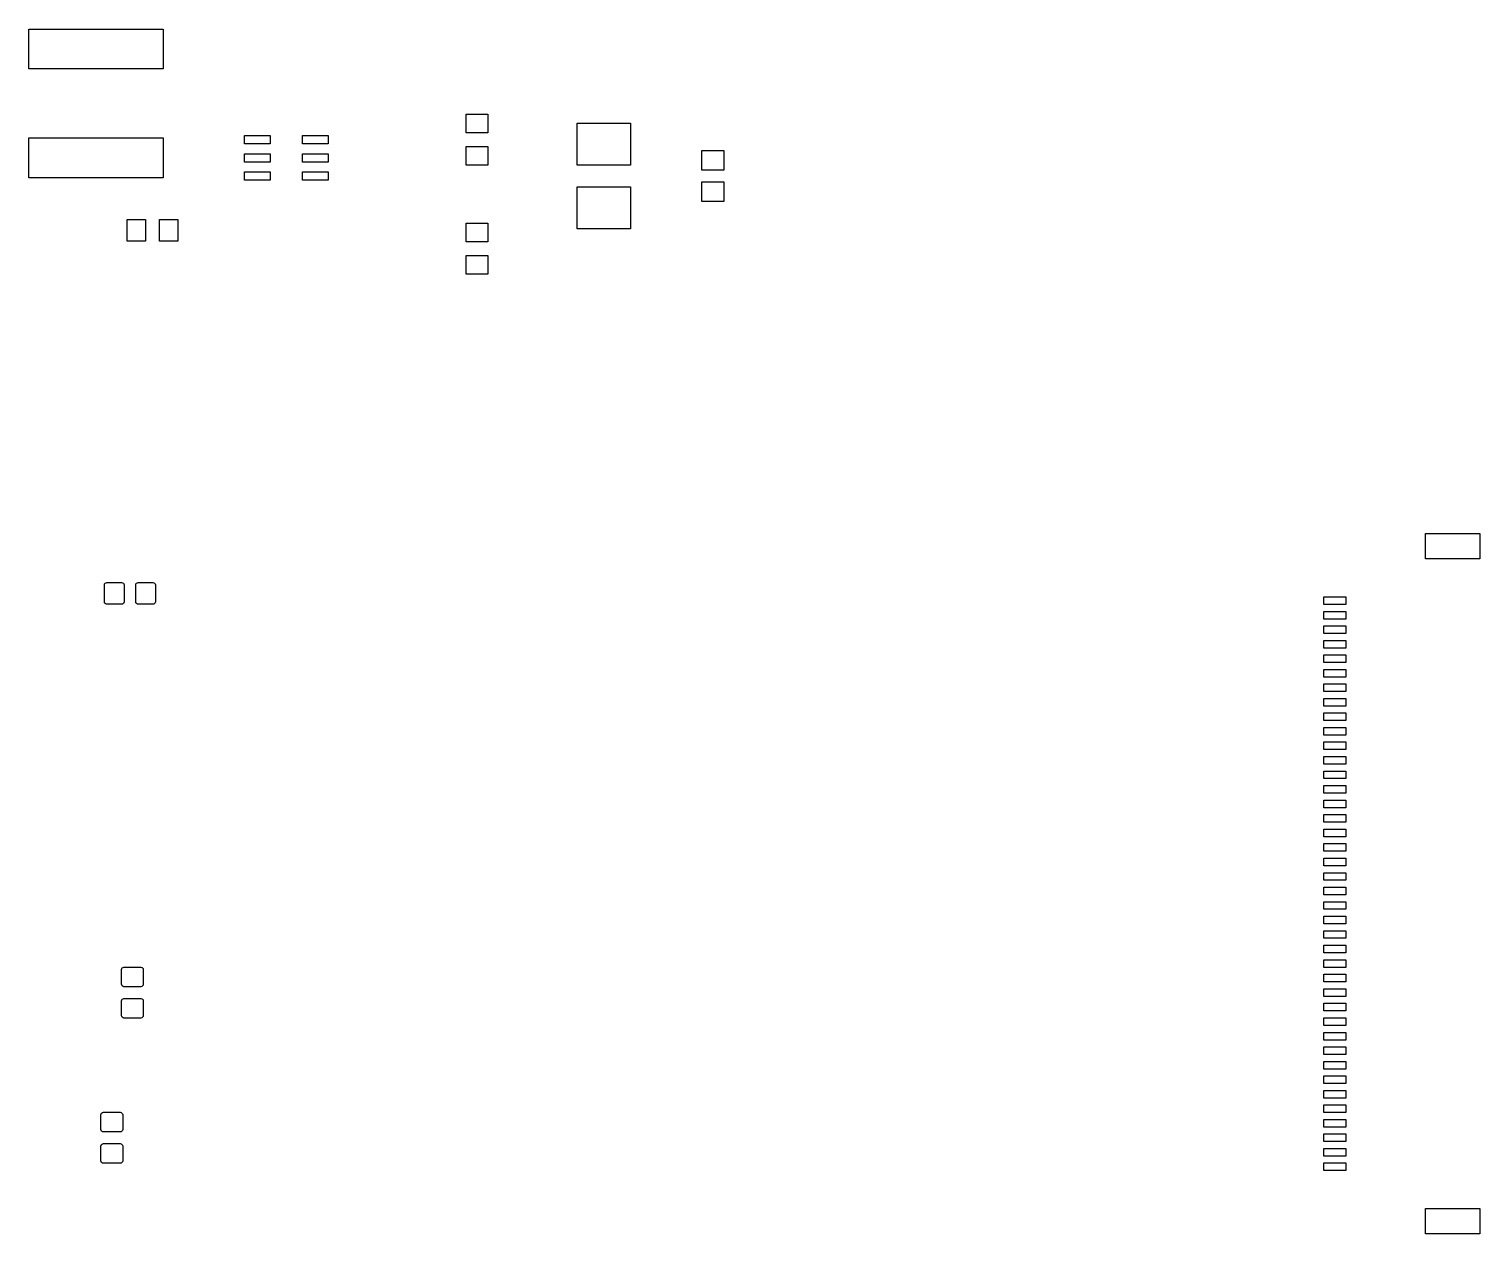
# Model space of a CAD drawing. Header units: inches. Extents: x 2.95 to 6.15, y -3.5 to -1.73.
# Drawn here: x 4.573 to 6.148, y -3.037 to -1.73 of the extents above; entities that cross this region are included whole.
import ezdxf

# ---------------------------------------------------------------- set-up
doc = ezdxf.new("R2010")
doc.units = ezdxf.units.IN
doc.header["$MEASUREMENT"] = 0
doc.layers.add('F.Paste', color=253, linetype='CONTINUOUS', true_color=0xb4a09a)

msp = doc.modelspace()

# ---------------------------------------------------------------- linework, layer by layer
at = {"layer": 'F.Paste', "linetype": 'CONTINUOUS'}
for p, q in [((4.5728, -1.7736), (4.5728, -1.7303)), ((4.5728, -1.7303), (4.7185, -1.7303)), ((4.7185, -1.7303), (4.7185, -1.7736)), ((4.7185, -1.7736), (4.5728, -1.7736)), ((5.0472, -1.8429), (5.0472, -1.8228)), ((5.0472, -1.8228), (5.0709, -1.8228)), ((5.0709, -1.8228), (5.0709, -1.8429)), ((5.1679, -1.8781), (5.1679, -1.8325)), ((5.1679, -1.8325), (5.2258, -1.8325)), ((5.2258, -1.8325), (5.2258, -1.8781)), ((4.5728, -1.8917), (4.5728, -1.8484)), ((4.5728, -1.8484), (4.7185, -1.8484)), ((4.7185, -1.8484), (4.7185, -1.8917)), ((4.8066, -1.8549), (4.8066, -1.8459)), ((4.8066, -1.8459), (4.8346, -1.8459)), ((4.8346, -1.8549), (4.8066, -1.8549)), ((4.8346, -1.8459), (4.8346, -1.8549)), ((4.8696, -1.8549), (4.8696, -1.8459)), ((4.8696, -1.8459), (4.8976, -1.8459)), ((4.8976, -1.8549), (4.8696, -1.8549)), ((4.8976, -1.8459), (4.8976, -1.8549)), ((5.0709, -1.8429), (5.0472, -1.8429)), ((5.0472, -1.878), (5.0472, -1.8579)), ((5.0472, -1.8579), (5.0709, -1.8579)), ((5.0709, -1.8579), (5.0709, -1.878)), ((4.8066, -1.8746), (4.8066, -1.8656)), ((4.8066, -1.8656), (4.8346, -1.8656)), ((4.8346, -1.8656), (4.8346, -1.8746)), ((4.8696, -1.8746), (4.8696, -1.8656)), ((4.8696, -1.8656), (4.8976, -1.8656)), ((4.8976, -1.8656), (4.8976, -1.8746)), ((5.3031, -1.8834), (5.3031, -1.8621)), ((5.3031, -1.8621), (5.3268, -1.8621)), ((5.3268, -1.8621), (5.3268, -1.8834)), ((4.8346, -1.8746), (4.8066, -1.8746)), ((4.8066, -1.8943), (4.8066, -1.8853)), ((4.8066, -1.8853), (4.8346, -1.8853)), ((4.8346, -1.8853), (4.8346, -1.8943)), ((4.8976, -1.8746), (4.8696, -1.8746)), ((4.8696, -1.8943), (4.8696, -1.8853)), ((4.8696, -1.8853), (4.8976, -1.8853)), ((4.8976, -1.8853), (4.8976, -1.8943)), ((5.0709, -1.878), (5.0472, -1.878)), ((5.2258, -1.8781), (5.1679, -1.8781)), ((5.3268, -1.8834), (5.3031, -1.8834)), ((4.7185, -1.8917), (4.5728, -1.8917)), ((4.8346, -1.8943), (4.8066, -1.8943)), ((4.8976, -1.8943), (4.8696, -1.8943)), ((5.1679, -1.947), (5.1679, -1.9014)), ((5.1679, -1.9014), (5.2258, -1.9014)), ((5.2258, -1.9014), (5.2258, -1.947)), ((5.3031, -1.9174), (5.3031, -1.8961)), ((5.3031, -1.8961), (5.3268, -1.8961)), ((5.3268, -1.8961), (5.3268, -1.9174)), ((5.3268, -1.9174), (5.3031, -1.9174)), ((4.6793, -1.9606), (4.6793, -1.937)), ((4.6793, -1.937), (4.6994, -1.937)), ((4.6994, -1.937), (4.6994, -1.9606)), ((4.7144, -1.9606), (4.7144, -1.937)), ((4.7144, -1.937), (4.7344, -1.937)), ((4.7344, -1.937), (4.7344, -1.9606)), ((5.0472, -1.961), (5.0472, -1.9409)), ((5.0472, -1.9409), (5.0709, -1.9409)), ((5.0709, -1.9409), (5.0709, -1.961)), ((5.2258, -1.947), (5.1679, -1.947)), ((4.6994, -1.9606), (4.6793, -1.9606)), ((4.7344, -1.9606), (4.7144, -1.9606)), ((5.0709, -1.961), (5.0472, -1.961)), ((5.0472, -1.9961), (5.0472, -1.976)), ((5.0472, -1.976), (5.0709, -1.976)), ((5.0709, -1.976), (5.0709, -1.9961)), ((5.0709, -1.9961), (5.0472, -1.9961)), ((6.0886, -2.3051), (6.0886, -2.2776)), ((6.0886, -2.2776), (6.1476, -2.2776)), ((6.1476, -2.2776), (6.1476, -2.3051)), ((6.1476, -2.3051), (6.0886, -2.3051)), ((4.6564, -2.3309), (4.6574, -2.3307)), ((4.6574, -2.3307), (4.6733, -2.3307)), ((4.6733, -2.3307), (4.6743, -2.3309)), ((4.6904, -2.3309), (4.6914, -2.3307)), ((4.6914, -2.3307), (4.7073, -2.3307)), ((4.7073, -2.3307), (4.7084, -2.3309)), ((4.6547, -2.3334), (4.6549, -2.3323)), ((4.6547, -2.3517), (4.6547, -2.3334)), ((4.6549, -2.3323), (4.6555, -2.3315)), ((4.6555, -2.3315), (4.6564, -2.3309)), ((4.6743, -2.3309), (4.6752, -2.3315)), ((4.6752, -2.3315), (4.6758, -2.3323)), ((4.6758, -2.3323), (4.676, -2.3334)), ((4.676, -2.3334), (4.676, -2.3517)), ((4.6887, -2.3334), (4.6889, -2.3323)), ((4.6887, -2.3517), (4.6887, -2.3334)), ((4.6889, -2.3323), (4.6895, -2.3315)), ((4.6895, -2.3315), (4.6904, -2.3309)), ((4.7084, -2.3309), (4.7092, -2.3315)), ((4.7092, -2.3315), (4.7098, -2.3323)), ((4.7098, -2.3323), (4.71, -2.3334)), ((4.71, -2.3334), (4.71, -2.3517)), ((5.9781, -2.3465), (5.9782, -2.3463)), ((5.9781, -2.3543), (5.9781, -2.3465)), ((5.9782, -2.3463), (5.9783, -2.3463)), ((5.9783, -2.3463), (6.002, -2.3463)), ((6.002, -2.3463), (6.0021, -2.3463)), ((6.0021, -2.3463), (6.0022, -2.3465)), ((6.0022, -2.3465), (6.0022, -2.3543)), ((4.6549, -2.3527), (4.6547, -2.3517)), ((4.6555, -2.3536), (4.6549, -2.3527)), ((4.6564, -2.3541), (4.6555, -2.3536)), ((4.6574, -2.3543), (4.6564, -2.3541)), ((4.6733, -2.3543), (4.6574, -2.3543)), ((4.6743, -2.3541), (4.6733, -2.3543)), ((4.6752, -2.3536), (4.6743, -2.3541)), ((4.6758, -2.3527), (4.6752, -2.3536)), ((4.676, -2.3517), (4.6758, -2.3527)), ((4.6889, -2.3527), (4.6887, -2.3517)), ((4.6895, -2.3536), (4.6889, -2.3527)), ((4.6904, -2.3541), (4.6895, -2.3536)), ((4.6914, -2.3543), (4.6904, -2.3541)), ((4.7073, -2.3543), (4.6914, -2.3543)), ((4.7084, -2.3541), (4.7073, -2.3543)), ((4.7092, -2.3536), (4.7084, -2.3541)), ((4.7098, -2.3527), (4.7092, -2.3536)), ((4.71, -2.3517), (4.7098, -2.3527)), ((5.9782, -2.3545), (5.9781, -2.3543)), ((5.9781, -2.3622), (5.9782, -2.3621)), ((5.9781, -2.3701), (5.9781, -2.3622)), ((5.9783, -2.3545), (5.9782, -2.3545)), ((5.9782, -2.3621), (5.9783, -2.362)), ((6.002, -2.3545), (5.9783, -2.3545)), ((5.9783, -2.362), (6.002, -2.362)), ((6.0021, -2.3545), (6.002, -2.3545)), ((6.002, -2.362), (6.0021, -2.3621)), ((6.0022, -2.3543), (6.0021, -2.3545)), ((6.0021, -2.3621), (6.0022, -2.3622)), ((6.0022, -2.3622), (6.0022, -2.3701)), ((5.9782, -2.3702), (5.9781, -2.3701)), ((5.9781, -2.378), (5.9782, -2.3778)), ((5.9781, -2.3858), (5.9781, -2.378)), ((5.9783, -2.3703), (5.9782, -2.3702)), ((5.9782, -2.3778), (5.9783, -2.3778)), ((6.002, -2.3703), (5.9783, -2.3703)), ((5.9783, -2.3778), (6.002, -2.3778)), ((6.0021, -2.3702), (6.002, -2.3703)), ((6.002, -2.3778), (6.0021, -2.3778)), ((6.0022, -2.3701), (6.0021, -2.3702)), ((6.0021, -2.3778), (6.0022, -2.378)), ((6.0022, -2.378), (6.0022, -2.3858)), ((5.9782, -2.386), (5.9781, -2.3858)), ((5.9781, -2.3937), (5.9782, -2.3936)), ((5.9781, -2.4016), (5.9781, -2.3937)), ((5.9783, -2.386), (5.9782, -2.386)), ((5.9782, -2.3936), (5.9783, -2.3935)), ((6.002, -2.386), (5.9783, -2.386)), ((5.9783, -2.3935), (6.002, -2.3935)), ((6.0021, -2.386), (6.002, -2.386)), ((6.002, -2.3935), (6.0021, -2.3936)), ((6.0022, -2.3858), (6.0021, -2.386)), ((6.0021, -2.3936), (6.0022, -2.3937)), ((6.0022, -2.3937), (6.0022, -2.4016)), ((5.9782, -2.4017), (5.9781, -2.4016)), ((5.9781, -2.4094), (5.9782, -2.4093)), ((5.9781, -2.4173), (5.9781, -2.4094)), ((5.9783, -2.4018), (5.9782, -2.4017)), ((5.9782, -2.4093), (5.9783, -2.4093)), ((6.002, -2.4018), (5.9783, -2.4018)), ((5.9783, -2.4093), (6.002, -2.4093)), ((6.0021, -2.4017), (6.002, -2.4018)), ((6.002, -2.4093), (6.0021, -2.4093)), ((6.0022, -2.4016), (6.0021, -2.4017)), ((6.0021, -2.4093), (6.0022, -2.4094)), ((6.0022, -2.4094), (6.0022, -2.4173)), ((5.9782, -2.4175), (5.9781, -2.4173)), ((5.9781, -2.4252), (5.9782, -2.4251)), ((5.9781, -2.4331), (5.9781, -2.4252)), ((5.9783, -2.4175), (5.9782, -2.4175)), ((5.9782, -2.4251), (5.9783, -2.425)), ((6.002, -2.4175), (5.9783, -2.4175)), ((5.9783, -2.425), (6.002, -2.425)), ((6.0021, -2.4175), (6.002, -2.4175)), ((6.002, -2.425), (6.0021, -2.4251)), ((6.0022, -2.4173), (6.0021, -2.4175)), ((6.0021, -2.4251), (6.0022, -2.4252)), ((6.0022, -2.4252), (6.0022, -2.4331)), ((5.9782, -2.4332), (5.9781, -2.4331)), ((5.9781, -2.4409), (5.9782, -2.4408)), ((5.9781, -2.4488), (5.9781, -2.4409)), ((5.9783, -2.4333), (5.9782, -2.4332)), ((5.9782, -2.4408), (5.9783, -2.4407)), ((6.002, -2.4333), (5.9783, -2.4333)), ((5.9783, -2.4407), (6.002, -2.4407)), ((6.0021, -2.4332), (6.002, -2.4333)), ((6.002, -2.4407), (6.0021, -2.4408)), ((6.0022, -2.4331), (6.0021, -2.4332)), ((6.0021, -2.4408), (6.0022, -2.4409)), ((6.0022, -2.4409), (6.0022, -2.4488)), ((5.9782, -2.449), (5.9781, -2.4488)), ((5.9781, -2.4567), (5.9782, -2.4566)), ((5.9781, -2.4646), (5.9781, -2.4567)), ((5.9783, -2.449), (5.9782, -2.449)), ((5.9782, -2.4566), (5.9783, -2.4565)), ((6.002, -2.449), (5.9783, -2.449)), ((5.9783, -2.4565), (6.002, -2.4565)), ((6.0021, -2.449), (6.002, -2.449)), ((6.002, -2.4565), (6.0021, -2.4566)), ((6.0022, -2.4488), (6.0021, -2.449)), ((6.0021, -2.4566), (6.0022, -2.4567)), ((6.0022, -2.4567), (6.0022, -2.4646)), ((5.9782, -2.4647), (5.9781, -2.4646)), ((5.9781, -2.4724), (5.9782, -2.4723)), ((5.9781, -2.4803), (5.9781, -2.4724)), ((5.9783, -2.4648), (5.9782, -2.4647)), ((5.9782, -2.4723), (5.9783, -2.4722)), ((6.002, -2.4648), (5.9783, -2.4648)), ((5.9783, -2.4722), (6.002, -2.4722)), ((6.0021, -2.4647), (6.002, -2.4648)), ((6.002, -2.4722), (6.0021, -2.4723)), ((6.0022, -2.4646), (6.0021, -2.4647)), ((6.0021, -2.4723), (6.0022, -2.4724)), ((6.0022, -2.4724), (6.0022, -2.4803)), ((5.9782, -2.4805), (5.9781, -2.4803)), ((5.9781, -2.4882), (5.9782, -2.488)), ((5.9781, -2.4961), (5.9781, -2.4882)), ((5.9783, -2.4805), (5.9782, -2.4805)), ((5.9782, -2.488), (5.9783, -2.488)), ((6.002, -2.4805), (5.9783, -2.4805)), ((5.9783, -2.488), (6.002, -2.488)), ((6.0021, -2.4805), (6.002, -2.4805)), ((6.002, -2.488), (6.0021, -2.488)), ((6.0022, -2.4803), (6.0021, -2.4805)), ((6.0021, -2.488), (6.0022, -2.4882)), ((6.0022, -2.4882), (6.0022, -2.4961)), ((5.9782, -2.4962), (5.9781, -2.4961)), ((5.9781, -2.5039), (5.9782, -2.5038)), ((5.9781, -2.5118), (5.9781, -2.5039)), ((5.9783, -2.4963), (5.9782, -2.4962)), ((5.9782, -2.5038), (5.9783, -2.5037)), ((6.002, -2.4963), (5.9783, -2.4963)), ((5.9783, -2.5037), (6.002, -2.5037)), ((6.0021, -2.4962), (6.002, -2.4963)), ((6.002, -2.5037), (6.0021, -2.5038)), ((6.0022, -2.4961), (6.0021, -2.4962)), ((6.0021, -2.5038), (6.0022, -2.5039)), ((6.0022, -2.5039), (6.0022, -2.5118)), ((5.9782, -2.512), (5.9781, -2.5118)), ((5.9781, -2.5197), (5.9782, -2.5195)), ((5.9781, -2.5276), (5.9781, -2.5197)), ((5.9783, -2.512), (5.9782, -2.512)), ((5.9782, -2.5195), (5.9783, -2.5195)), ((6.002, -2.512), (5.9783, -2.512)), ((5.9783, -2.5195), (6.002, -2.5195)), ((6.0021, -2.512), (6.002, -2.512)), ((6.002, -2.5195), (6.0021, -2.5195)), ((6.0022, -2.5118), (6.0021, -2.512)), ((6.0021, -2.5195), (6.0022, -2.5197)), ((6.0022, -2.5197), (6.0022, -2.5276)), ((5.9782, -2.5277), (5.9781, -2.5276)), ((5.9781, -2.5354), (5.9782, -2.5353)), ((5.9781, -2.5433), (5.9781, -2.5354)), ((5.9783, -2.5278), (5.9782, -2.5277)), ((5.9782, -2.5353), (5.9783, -2.5352)), ((6.002, -2.5278), (5.9783, -2.5278)), ((5.9783, -2.5352), (6.002, -2.5352)), ((6.0021, -2.5277), (6.002, -2.5278)), ((6.002, -2.5352), (6.0021, -2.5353)), ((6.0022, -2.5276), (6.0021, -2.5277)), ((6.0021, -2.5353), (6.0022, -2.5354)), ((6.0022, -2.5354), (6.0022, -2.5433)), ((5.9782, -2.5434), (5.9781, -2.5433)), ((5.9781, -2.5512), (5.9782, -2.551)), ((5.9781, -2.5591), (5.9781, -2.5512)), ((5.9783, -2.5435), (5.9782, -2.5434)), ((5.9782, -2.551), (5.9783, -2.551)), ((6.002, -2.5435), (5.9783, -2.5435)), ((5.9783, -2.551), (6.002, -2.551)), ((6.0021, -2.5434), (6.002, -2.5435)), ((6.002, -2.551), (6.0021, -2.551)), ((6.0022, -2.5433), (6.0021, -2.5434)), ((6.0021, -2.551), (6.0022, -2.5512)), ((6.0022, -2.5512), (6.0022, -2.5591)), ((5.9782, -2.5592), (5.9781, -2.5591)), ((5.9781, -2.5669), (5.9782, -2.5668)), ((5.9781, -2.5748), (5.9781, -2.5669)), ((5.9783, -2.5593), (5.9782, -2.5592)), ((5.9782, -2.5668), (5.9783, -2.5667)), ((6.002, -2.5593), (5.9783, -2.5593)), ((5.9783, -2.5667), (6.002, -2.5667)), ((6.0021, -2.5592), (6.002, -2.5593)), ((6.002, -2.5667), (6.0021, -2.5668)), ((6.0022, -2.5591), (6.0021, -2.5592)), ((6.0021, -2.5668), (6.0022, -2.5669)), ((6.0022, -2.5669), (6.0022, -2.5748)), ((5.9782, -2.5749), (5.9781, -2.5748)), ((5.9781, -2.5827), (5.9782, -2.5825)), ((5.9781, -2.5906), (5.9781, -2.5827)), ((5.9783, -2.575), (5.9782, -2.5749)), ((5.9782, -2.5825), (5.9783, -2.5825)), ((6.002, -2.575), (5.9783, -2.575)), ((5.9783, -2.5825), (6.002, -2.5825)), ((6.0021, -2.5749), (6.002, -2.575)), ((6.002, -2.5825), (6.0021, -2.5825)), ((6.0022, -2.5748), (6.0021, -2.5749)), ((6.0021, -2.5825), (6.0022, -2.5827)), ((6.0022, -2.5827), (6.0022, -2.5906)), ((5.9782, -2.5907), (5.9781, -2.5906)), ((5.9781, -2.5984), (5.9782, -2.5983)), ((5.9781, -2.6063), (5.9781, -2.5984)), ((5.9783, -2.5907), (5.9782, -2.5907)), ((5.9782, -2.5983), (5.9783, -2.5982)), ((6.002, -2.5907), (5.9783, -2.5907)), ((5.9783, -2.5982), (6.002, -2.5982)), ((6.0021, -2.5907), (6.002, -2.5907)), ((6.002, -2.5982), (6.0021, -2.5983)), ((6.0022, -2.5906), (6.0021, -2.5907)), ((6.0021, -2.5983), (6.0022, -2.5984)), ((6.0022, -2.5984), (6.0022, -2.6063)), ((5.9782, -2.6064), (5.9781, -2.6063)), ((5.9781, -2.6142), (5.9782, -2.614)), ((5.9781, -2.622), (5.9781, -2.6142)), ((5.9783, -2.6065), (5.9782, -2.6064)), ((5.9782, -2.614), (5.9783, -2.614)), ((6.002, -2.6065), (5.9783, -2.6065)), ((5.9783, -2.614), (6.002, -2.614)), ((6.0021, -2.6064), (6.002, -2.6065)), ((6.002, -2.614), (6.0021, -2.614)), ((6.0022, -2.6063), (6.0021, -2.6064)), ((6.0021, -2.614), (6.0022, -2.6142)), ((6.0022, -2.6142), (6.0022, -2.622)), ((5.9782, -2.6222), (5.9781, -2.622)), ((5.9781, -2.6299), (5.9782, -2.6298)), ((5.9781, -2.6378), (5.9781, -2.6299)), ((5.9783, -2.6222), (5.9782, -2.6222)), ((5.9782, -2.6298), (5.9783, -2.6297)), ((6.002, -2.6222), (5.9783, -2.6222)), ((5.9783, -2.6297), (6.002, -2.6297)), ((6.0021, -2.6222), (6.002, -2.6222)), ((6.002, -2.6297), (6.0021, -2.6298)), ((6.0022, -2.622), (6.0021, -2.6222)), ((6.0021, -2.6298), (6.0022, -2.6299)), ((6.0022, -2.6299), (6.0022, -2.6378)), ((5.9782, -2.6379), (5.9781, -2.6378)), ((5.9781, -2.6457), (5.9782, -2.6455)), ((5.9781, -2.6535), (5.9781, -2.6457)), ((5.9783, -2.638), (5.9782, -2.6379)), ((5.9782, -2.6455), (5.9783, -2.6455)), ((6.002, -2.638), (5.9783, -2.638)), ((5.9783, -2.6455), (6.002, -2.6455)), ((6.0021, -2.6379), (6.002, -2.638)), ((6.002, -2.6455), (6.0021, -2.6455)), ((6.0022, -2.6378), (6.0021, -2.6379)), ((6.0021, -2.6455), (6.0022, -2.6457)), ((6.0022, -2.6457), (6.0022, -2.6535)), ((5.9782, -2.6537), (5.9781, -2.6535)), ((5.9781, -2.6614), (5.9782, -2.6613)), ((5.9781, -2.6693), (5.9781, -2.6614)), ((5.9783, -2.6537), (5.9782, -2.6537)), ((5.9782, -2.6613), (5.9783, -2.6612)), ((6.002, -2.6537), (5.9783, -2.6537)), ((5.9783, -2.6612), (6.002, -2.6612)), ((6.0021, -2.6537), (6.002, -2.6537)), ((6.002, -2.6612), (6.0021, -2.6613)), ((6.0022, -2.6535), (6.0021, -2.6537)), ((6.0021, -2.6613), (6.0022, -2.6614)), ((6.0022, -2.6614), (6.0022, -2.6693)), ((5.9782, -2.6694), (5.9781, -2.6693)), ((5.9781, -2.6772), (5.9782, -2.677)), ((5.9781, -2.685), (5.9781, -2.6772)), ((5.9783, -2.6695), (5.9782, -2.6694)), ((5.9782, -2.677), (5.9783, -2.677)), ((6.002, -2.6695), (5.9783, -2.6695)), ((5.9783, -2.677), (6.002, -2.677)), ((6.0021, -2.6694), (6.002, -2.6695)), ((6.002, -2.677), (6.0021, -2.677)), ((6.0022, -2.6693), (6.0021, -2.6694)), ((6.0021, -2.677), (6.0022, -2.6772)), ((6.0022, -2.6772), (6.0022, -2.685)), ((5.9782, -2.6852), (5.9781, -2.685)), ((5.9781, -2.6929), (5.9782, -2.6928)), ((5.9781, -2.7008), (5.9781, -2.6929)), ((5.9783, -2.6852), (5.9782, -2.6852)), ((5.9782, -2.6928), (5.9783, -2.6927)), ((6.002, -2.6852), (5.9783, -2.6852)), ((5.9783, -2.6927), (6.002, -2.6927)), ((6.0021, -2.6852), (6.002, -2.6852)), ((6.002, -2.6927), (6.0021, -2.6928)), ((6.0022, -2.685), (6.0021, -2.6852)), ((6.0021, -2.6928), (6.0022, -2.6929)), ((6.0022, -2.6929), (6.0022, -2.7008)), ((5.9782, -2.7009), (5.9781, -2.7008)), ((5.9781, -2.7087), (5.9782, -2.7085)), ((5.9781, -2.7165), (5.9781, -2.7087)), ((5.9783, -2.701), (5.9782, -2.7009)), ((5.9782, -2.7085), (5.9783, -2.7085)), ((6.002, -2.701), (5.9783, -2.701)), ((5.9783, -2.7085), (6.002, -2.7085)), ((6.0021, -2.7009), (6.002, -2.701)), ((6.002, -2.7085), (6.0021, -2.7085)), ((6.0022, -2.7008), (6.0021, -2.7009)), ((6.0021, -2.7085), (6.0022, -2.7087)), ((6.0022, -2.7087), (6.0022, -2.7165)), ((5.9782, -2.7167), (5.9781, -2.7165)), ((5.9781, -2.7244), (5.9782, -2.7243)), ((5.9781, -2.7323), (5.9781, -2.7244)), ((5.9783, -2.7167), (5.9782, -2.7167)), ((5.9782, -2.7243), (5.9783, -2.7242)), ((6.002, -2.7167), (5.9783, -2.7167)), ((5.9783, -2.7242), (6.002, -2.7242)), ((6.0021, -2.7167), (6.002, -2.7167)), ((6.002, -2.7242), (6.0021, -2.7243)), ((6.0022, -2.7165), (6.0021, -2.7167)), ((6.0021, -2.7243), (6.0022, -2.7244)), ((6.0022, -2.7244), (6.0022, -2.7323)), ((5.9782, -2.7324), (5.9781, -2.7323)), ((5.9781, -2.7402), (5.9782, -2.74)), ((5.9781, -2.748), (5.9781, -2.7402)), ((5.9783, -2.7325), (5.9782, -2.7324)), ((5.9782, -2.74), (5.9783, -2.74)), ((6.002, -2.7325), (5.9783, -2.7325)), ((5.9783, -2.74), (6.002, -2.74)), ((6.0021, -2.7324), (6.002, -2.7325)), ((6.002, -2.74), (6.0021, -2.74)), ((6.0022, -2.7323), (6.0021, -2.7324)), ((6.0021, -2.74), (6.0022, -2.7402)), ((6.0022, -2.7402), (6.0022, -2.748)), ((4.6732, -2.7506), (4.6734, -2.7496)), ((4.6732, -2.7666), (4.6732, -2.7506)), ((4.6734, -2.7496), (4.674, -2.7487)), ((4.674, -2.7487), (4.6749, -2.7482)), ((4.6749, -2.7482), (4.6759, -2.748)), ((4.6759, -2.748), (4.6942, -2.748)), ((4.6942, -2.748), (4.6952, -2.7482)), ((4.6952, -2.7482), (4.6961, -2.7487)), ((4.6961, -2.7487), (4.6966, -2.7496)), ((4.6966, -2.7496), (4.6969, -2.7506)), ((4.6969, -2.7506), (4.6969, -2.7666)), ((5.9782, -2.7482), (5.9781, -2.748)), ((5.9781, -2.7559), (5.9782, -2.7558)), ((5.9781, -2.7638), (5.9781, -2.7559)), ((5.9783, -2.7482), (5.9782, -2.7482)), ((5.9782, -2.7558), (5.9783, -2.7557)), ((6.002, -2.7482), (5.9783, -2.7482)), ((5.9783, -2.7557), (6.002, -2.7557)), ((6.0021, -2.7482), (6.002, -2.7482)), ((6.002, -2.7557), (6.0021, -2.7558)), ((6.0022, -2.748), (6.0021, -2.7482)), ((6.0021, -2.7558), (6.0022, -2.7559)), ((6.0022, -2.7559), (6.0022, -2.7638)), ((4.6734, -2.7676), (4.6732, -2.7666)), ((4.674, -2.7684), (4.6734, -2.7676)), ((4.6749, -2.769), (4.674, -2.7684)), ((4.6759, -2.7692), (4.6749, -2.769)), ((4.6942, -2.7692), (4.6759, -2.7692)), ((4.6952, -2.769), (4.6942, -2.7692)), ((4.6961, -2.7684), (4.6952, -2.769)), ((4.6966, -2.7676), (4.6961, -2.7684)), ((4.6969, -2.7666), (4.6966, -2.7676)), ((5.9782, -2.7639), (5.9781, -2.7638)), ((5.9781, -2.7717), (5.9782, -2.7715)), ((5.9781, -2.7795), (5.9781, -2.7717)), ((5.9783, -2.764), (5.9782, -2.7639)), ((5.9782, -2.7715), (5.9783, -2.7715)), ((6.002, -2.764), (5.9783, -2.764)), ((5.9783, -2.7715), (6.002, -2.7715)), ((6.0021, -2.7639), (6.002, -2.764)), ((6.002, -2.7715), (6.0021, -2.7715)), ((6.0022, -2.7638), (6.0021, -2.7639)), ((6.0021, -2.7715), (6.0022, -2.7717)), ((6.0022, -2.7717), (6.0022, -2.7795)), ((4.6732, -2.7846), (4.6734, -2.7836)), ((4.6732, -2.8006), (4.6732, -2.7846)), ((4.6734, -2.7836), (4.674, -2.7827)), ((4.674, -2.7827), (4.6749, -2.7822)), ((4.6749, -2.7822), (4.6759, -2.782)), ((4.6759, -2.782), (4.6942, -2.782)), ((4.6942, -2.782), (4.6952, -2.7822)), ((4.6952, -2.7822), (4.6961, -2.7827)), ((4.6961, -2.7827), (4.6966, -2.7836)), ((4.6966, -2.7836), (4.6969, -2.7846)), ((4.6969, -2.7846), (4.6969, -2.8006)), ((5.9782, -2.7797), (5.9781, -2.7795)), ((5.9781, -2.7874), (5.9782, -2.7873)), ((5.9781, -2.7953), (5.9781, -2.7874)), ((5.9783, -2.7797), (5.9782, -2.7797)), ((5.9782, -2.7873), (5.9783, -2.7872)), ((6.002, -2.7797), (5.9783, -2.7797)), ((5.9783, -2.7872), (6.002, -2.7872)), ((6.0021, -2.7797), (6.002, -2.7797)), ((6.002, -2.7872), (6.0021, -2.7873)), ((6.0022, -2.7795), (6.0021, -2.7797)), ((6.0021, -2.7873), (6.0022, -2.7874)), ((6.0022, -2.7874), (6.0022, -2.7953)), ((4.6734, -2.8016), (4.6732, -2.8006)), ((4.674, -2.8024), (4.6734, -2.8016)), ((4.6749, -2.803), (4.674, -2.8024)), ((4.6759, -2.8032), (4.6749, -2.803)), ((4.6952, -2.803), (4.6942, -2.8032)), ((4.6961, -2.8024), (4.6952, -2.803)), ((4.6966, -2.8016), (4.6961, -2.8024)), ((4.6969, -2.8006), (4.6966, -2.8016)), ((5.9782, -2.7954), (5.9781, -2.7953)), ((5.9781, -2.8031), (5.9782, -2.803)), ((5.9781, -2.811), (5.9781, -2.8031)), ((5.9783, -2.7955), (5.9782, -2.7954)), ((5.9782, -2.803), (5.9783, -2.803)), ((6.002, -2.7955), (5.9783, -2.7955)), ((5.9783, -2.803), (6.002, -2.803)), ((6.0021, -2.7954), (6.002, -2.7955)), ((6.002, -2.803), (6.0021, -2.803)), ((6.0022, -2.7953), (6.0021, -2.7954)), ((6.0021, -2.803), (6.0022, -2.8031)), ((6.0022, -2.8031), (6.0022, -2.811)), ((4.6942, -2.8032), (4.6759, -2.8032)), ((5.9782, -2.8112), (5.9781, -2.811)), ((5.9781, -2.8189), (5.9782, -2.8188)), ((5.9781, -2.8268), (5.9781, -2.8189)), ((5.9783, -2.8112), (5.9782, -2.8112)), ((5.9782, -2.8188), (5.9783, -2.8187)), ((6.002, -2.8112), (5.9783, -2.8112)), ((5.9783, -2.8187), (6.002, -2.8187)), ((6.0021, -2.8112), (6.002, -2.8112)), ((6.002, -2.8187), (6.0021, -2.8188)), ((6.0022, -2.811), (6.0021, -2.8112)), ((6.0021, -2.8188), (6.0022, -2.8189)), ((6.0022, -2.8189), (6.0022, -2.8268)), ((5.9782, -2.8269), (5.9781, -2.8268)), ((5.9781, -2.8346), (5.9782, -2.8345)), ((5.9781, -2.8425), (5.9781, -2.8346)), ((5.9783, -2.827), (5.9782, -2.8269)), ((5.9782, -2.8345), (5.9783, -2.8344)), ((6.002, -2.827), (5.9783, -2.827)), ((5.9783, -2.8344), (6.002, -2.8344)), ((6.0021, -2.8269), (6.002, -2.827)), ((6.002, -2.8344), (6.0021, -2.8345)), ((6.0022, -2.8268), (6.0021, -2.8269)), ((6.0021, -2.8345), (6.0022, -2.8346)), ((6.0022, -2.8346), (6.0022, -2.8425)), ((5.9782, -2.8427), (5.9781, -2.8425)), ((5.9781, -2.8504), (5.9782, -2.8503)), ((5.9781, -2.8583), (5.9781, -2.8504)), ((5.9783, -2.8427), (5.9782, -2.8427)), ((5.9782, -2.8503), (5.9783, -2.8502)), ((6.002, -2.8427), (5.9783, -2.8427)), ((5.9783, -2.8502), (6.002, -2.8502)), ((6.0021, -2.8427), (6.002, -2.8427)), ((6.002, -2.8502), (6.0021, -2.8503)), ((6.0022, -2.8425), (6.0021, -2.8427)), ((6.0021, -2.8503), (6.0022, -2.8504)), ((6.0022, -2.8504), (6.0022, -2.8583)), ((5.9782, -2.8584), (5.9781, -2.8583)), ((5.9781, -2.8661), (5.9782, -2.866)), ((5.9781, -2.874), (5.9781, -2.8661)), ((5.9783, -2.8585), (5.9782, -2.8584)), ((5.9782, -2.866), (5.9783, -2.8659)), ((6.002, -2.8585), (5.9783, -2.8585)), ((5.9783, -2.8659), (6.002, -2.8659)), ((6.0021, -2.8584), (6.002, -2.8585)), ((6.002, -2.8659), (6.0021, -2.866)), ((6.0022, -2.8583), (6.0021, -2.8584)), ((6.0021, -2.866), (6.0022, -2.8661)), ((6.0022, -2.8661), (6.0022, -2.874)), ((5.9782, -2.8742), (5.9781, -2.874)), ((5.9781, -2.8819), (5.9782, -2.8818)), ((5.9781, -2.8898), (5.9781, -2.8819)), ((5.9783, -2.8742), (5.9782, -2.8742)), ((5.9782, -2.8818), (5.9783, -2.8817)), ((6.002, -2.8742), (5.9783, -2.8742)), ((5.9783, -2.8817), (6.002, -2.8817)), ((6.0021, -2.8742), (6.002, -2.8742)), ((6.002, -2.8817), (6.0021, -2.8818)), ((6.0022, -2.874), (6.0021, -2.8742)), ((6.0021, -2.8818), (6.0022, -2.8819)), ((6.0022, -2.8819), (6.0022, -2.8898)), ((5.9782, -2.8899), (5.9781, -2.8898)), ((5.9781, -2.8976), (5.9782, -2.8975)), ((5.9781, -2.9055), (5.9781, -2.8976)), ((5.9783, -2.89), (5.9782, -2.8899)), ((5.9782, -2.8975), (5.9783, -2.8974)), ((6.002, -2.89), (5.9783, -2.89)), ((5.9783, -2.8974), (6.002, -2.8974)), ((6.0021, -2.8899), (6.002, -2.89)), ((6.002, -2.8974), (6.0021, -2.8975)), ((6.0022, -2.8898), (6.0021, -2.8899)), ((6.0021, -2.8975), (6.0022, -2.8976)), ((6.0022, -2.8976), (6.0022, -2.9055)), ((4.6509, -2.9081), (4.6511, -2.9071)), ((4.6509, -2.924), (4.6509, -2.9081)), ((4.6511, -2.9071), (4.6516, -2.9062)), ((4.6516, -2.9062), (4.6525, -2.9056)), ((4.6525, -2.9056), (4.6535, -2.9054)), ((4.6535, -2.9054), (4.6718, -2.9054)), ((4.6718, -2.9054), (4.6728, -2.9056)), ((4.6728, -2.9056), (4.6737, -2.9062)), ((4.6737, -2.9062), (4.6743, -2.9071)), ((4.6743, -2.9071), (4.6745, -2.9081)), ((4.6745, -2.9081), (4.6745, -2.924)), ((5.9782, -2.9057), (5.9781, -2.9055)), ((5.9781, -2.9134), (5.9782, -2.9132)), ((5.9781, -2.9213), (5.9781, -2.9134)), ((5.9783, -2.9057), (5.9782, -2.9057)), ((5.9782, -2.9132), (5.9783, -2.9132)), ((6.002, -2.9057), (5.9783, -2.9057)), ((5.9783, -2.9132), (6.002, -2.9132)), ((6.0021, -2.9057), (6.002, -2.9057)), ((6.002, -2.9132), (6.0021, -2.9132)), ((6.0022, -2.9055), (6.0021, -2.9057)), ((6.0021, -2.9132), (6.0022, -2.9134)), ((6.0022, -2.9134), (6.0022, -2.9213)), ((4.6511, -2.9251), (4.6509, -2.924)), ((4.6516, -2.9259), (4.6511, -2.9251)), ((4.6525, -2.9265), (4.6516, -2.9259)), ((4.6535, -2.9267), (4.6525, -2.9265)), ((4.6718, -2.9267), (4.6535, -2.9267)), ((4.6728, -2.9265), (4.6718, -2.9267)), ((4.6737, -2.9259), (4.6728, -2.9265)), ((4.6743, -2.9251), (4.6737, -2.9259)), ((4.6745, -2.924), (4.6743, -2.9251)), ((5.9782, -2.9214), (5.9781, -2.9213)), ((5.9781, -2.9291), (5.9782, -2.929)), ((5.9781, -2.937), (5.9781, -2.9291)), ((5.9783, -2.9215), (5.9782, -2.9214)), ((5.9782, -2.929), (5.9783, -2.9289)), ((6.002, -2.9215), (5.9783, -2.9215)), ((5.9783, -2.9289), (6.002, -2.9289)), ((6.0021, -2.9214), (6.002, -2.9215)), ((6.002, -2.9289), (6.0021, -2.929)), ((6.0022, -2.9213), (6.0021, -2.9214)), ((6.0021, -2.929), (6.0022, -2.9291)), ((6.0022, -2.9291), (6.0022, -2.937)), ((4.6509, -2.9421), (4.6511, -2.9411)), ((4.6509, -2.9581), (4.6509, -2.9421)), ((4.6511, -2.9411), (4.6516, -2.9402)), ((4.6516, -2.9402), (4.6525, -2.9397)), ((4.6525, -2.9397), (4.6535, -2.9394)), ((4.6535, -2.9394), (4.6718, -2.9394)), ((4.6718, -2.9394), (4.6728, -2.9397)), ((4.6728, -2.9397), (4.6737, -2.9402)), ((4.6737, -2.9402), (4.6743, -2.9411)), ((4.6743, -2.9411), (4.6745, -2.9421)), ((4.6745, -2.9421), (4.6745, -2.9581)), ((5.9782, -2.9371), (5.9781, -2.937)), ((5.9781, -2.9449), (5.9782, -2.9447)), ((5.9781, -2.9528), (5.9781, -2.9449)), ((5.9783, -2.9372), (5.9782, -2.9371)), ((5.9782, -2.9447), (5.9783, -2.9447)), ((6.002, -2.9372), (5.9783, -2.9372)), ((5.9783, -2.9447), (6.002, -2.9447)), ((6.0021, -2.9371), (6.002, -2.9372)), ((6.002, -2.9447), (6.0021, -2.9447)), ((6.0022, -2.937), (6.0021, -2.9371)), ((6.0021, -2.9447), (6.0022, -2.9449)), ((6.0022, -2.9449), (6.0022, -2.9528)), ((4.6511, -2.9591), (4.6509, -2.9581)), ((4.6516, -2.9599), (4.6511, -2.9591)), ((4.6525, -2.9605), (4.6516, -2.9599)), ((4.6535, -2.9607), (4.6525, -2.9605)), ((4.6728, -2.9605), (4.6718, -2.9607)), ((4.6737, -2.9599), (4.6728, -2.9605)), ((4.6743, -2.9591), (4.6737, -2.9599)), ((4.6745, -2.9581), (4.6743, -2.9591)), ((5.9782, -2.9529), (5.9781, -2.9528)), ((5.9781, -2.9606), (5.9782, -2.9605)), ((5.9781, -2.9685), (5.9781, -2.9606)), ((5.9783, -2.953), (5.9782, -2.9529)), ((5.9782, -2.9605), (5.9783, -2.9604)), ((6.002, -2.953), (5.9783, -2.953)), ((5.9783, -2.9604), (6.002, -2.9604)), ((6.0021, -2.9529), (6.002, -2.953)), ((6.002, -2.9604), (6.0021, -2.9605)), ((6.0022, -2.9528), (6.0021, -2.9529)), ((6.0021, -2.9605), (6.0022, -2.9606)), ((6.0022, -2.9606), (6.0022, -2.9685)), ((4.6718, -2.9607), (4.6535, -2.9607)), ((5.9782, -2.9686), (5.9781, -2.9685)), ((5.9783, -2.9687), (5.9782, -2.9686)), ((6.002, -2.9687), (5.9783, -2.9687)), ((6.0021, -2.9686), (6.002, -2.9687)), ((6.0022, -2.9685), (6.0021, -2.9686)), ((6.0886, -3.0374), (6.0886, -3.0098)), ((6.0886, -3.0098), (6.1476, -3.0098)), ((6.1476, -3.0098), (6.1476, -3.0374)), ((6.1476, -3.0374), (6.0886, -3.0374))]:
    msp.add_line(p, q, dxfattribs=at)

doc.saveas('drawing.dxf')
